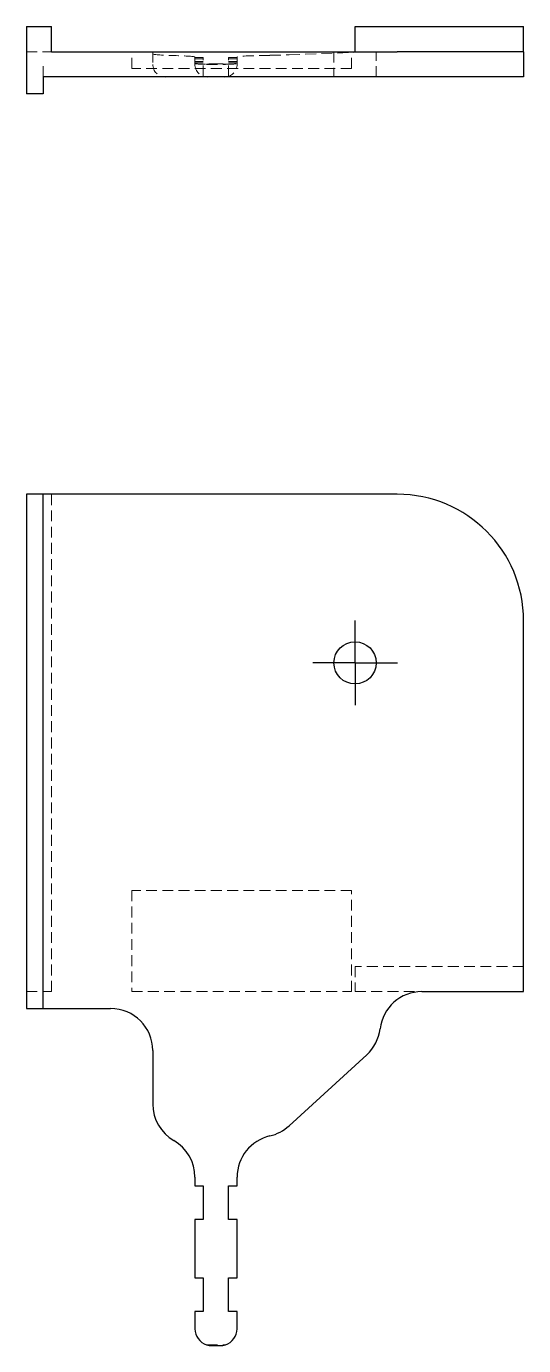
# Model space of a CAD drawing. Header units: millimetres. Extents: x 54 to 227, y 7 to 162.
# Drawn here: x 53.8 to 112.2, y 7 to 162 of the extents above.
import ezdxf

# ---------------------------------------------------------------- set-up
doc = ezdxf.new("R2010")
doc.units = ezdxf.units.MM
doc.linetypes.add('HIDDEN', pattern=[1.905, 1.27, -0.635])
doc.layers.add('10', color=7, linetype='Continuous')

# ---------------------------------------------------------------- blocks, each defined once
blk = doc.blocks.new('SW_CENTERMARKSYMBOL_0')
at = {"layer": '10', "color": 0}
for p, q in [((0, 2.5), (0, 4.98)), ((0, 0), (0, 2.5)), ((-2.5, 0), (-4.98, 0)), ((0, 0), (-2.5, 0)), ((0, 0), (0, -2.5)), ((0, 0), (2.5, 0)), ((2.5, 0), (4.98, 0)), ((0, -2.5), (0, -4.98))]:
    blk.add_line(p, q, dxfattribs=at)

msp = doc.modelspace()

# ---------------------------------------------------------------- linework, layer by layer
at = {"color": 7, "linetype": 'Continuous', "lineweight": 25}
for p, q in [((53.79, 161.96), (56.76, 161.96)), ((53.79, 161.96), (53.79, 154.04)), ((56.76, 158.99), (56.76, 161.96)), ((92.41, 158.99), (92.41, 161.96)), ((92.41, 161.96), (112.21, 161.96)), ((112.21, 158.99), (112.21, 161.96)), ((56.76, 158.99), (97.36, 158.99)), ((112.21, 158.99), (97.36, 158.99)), ((112.21, 158.99), (112.21, 156.02)), ((97.36, 156.02), (55.77, 156.02)), ((55.77, 156.02), (55.77, 154.04)), ((112.21, 156.02), (97.36, 156.02)), ((55.77, 154.04), (53.79, 154.04)), ((55.77, 107), (53.79, 107)), ((53.79, 107), (53.79, 46.6)), ((55.77, 46.6), (55.77, 107)), ((97.36, 107), (55.77, 107)), ((112.21, 50.07), (112.21, 92.15)), ((112.21, 48.58), (112.21, 50.07)), ((100.26, 48.58), (112.21, 48.58)), ((53.79, 46.6), (55.77, 46.6)), ((55.77, 46.6), (63.69, 46.6)), ((68.64, 41.65), (68.64, 35.38)), ((84.65, 32.81), (93.77, 41.17)), ((73.59, 26.8), (73.59, 25.77)), ((78.54, 25.77), (78.54, 26.8)), ((73.59, 25.77), (74.58, 25.77)), ((74.58, 25.77), (74.58, 21.81)), ((77.55, 25.77), (78.54, 25.77)), ((77.55, 21.81), (77.55, 25.77)), ((73.59, 21.81), (73.59, 14.98)), ((74.58, 21.81), (73.59, 21.81)), ((78.54, 21.81), (77.55, 21.81)), ((78.54, 14.98), (78.54, 21.81)), ((73.59, 14.98), (74.58, 14.98)), ((74.58, 14.98), (74.58, 11.02)), ((77.55, 14.98), (78.54, 14.98)), ((77.55, 11.02), (77.55, 14.98)), ((73.59, 11.02), (73.59, 8.98)), ((74.58, 11.02), (73.59, 11.02)), ((78.54, 11.02), (77.55, 11.02)), ((78.54, 8.98), (78.54, 11.02)), ((75.57, 7), (76.56, 7))]:
    msp.add_line(p, q, dxfattribs=at)
at = {"color": 7, "linetype": 'HIDDEN', "lineweight": 18}
for p, q in [((53.79, 158.99), (56.76, 158.99)), ((66.17, 157.01), (66.17, 158.99)), ((68.64, 158.98), (68.64, 157.5)), ((73.59, 158.35), (73.59, 157.5)), ((74.58, 158.31), (73.59, 158.31)), ((73.59, 158.14), (74.58, 158.14)), ((74.58, 156.1), (74.58, 158.31)), ((78.54, 158.31), (77.55, 158.31)), ((77.55, 156.1), (77.55, 158.31)), ((77.55, 158.14), (78.54, 158.14)), ((78.54, 157.5), (78.54, 158.35)), ((84.65, 158.61), (93.14, 158.94)), ((89.93, 158.99), (89.93, 156.02)), ((91.99, 157.01), (91.99, 158.99)), ((94.88, 156.02), (94.88, 158.99)), ((55.77, 156.02), (55.77, 157.5)), ((91.99, 157.01), (66.17, 157.01)), ((74.58, 157.84), (73.59, 157.84)), ((73.59, 157.67), (74.58, 157.67)), ((74.96, 157.5), (77.18, 157.5)), ((75.57, 157.56), (76.56, 157.56)), ((78.54, 157.84), (77.55, 157.84)), ((77.55, 157.67), (78.54, 157.67)), ((56.76, 48.58), (56.76, 107)), ((66.17, 60.47), (66.17, 48.58)), ((91.99, 60.47), (66.17, 60.47)), ((91.99, 48.58), (91.99, 60.47)), ((92.41, 51.55), (92.41, 48.58)), ((112.21, 51.55), (92.41, 51.55)), ((53.79, 48.58), (56.76, 48.58)), ((66.17, 48.58), (91.99, 48.58)), ((92.41, 48.58), (100.26, 48.58)), ((74.96, 7.1), (77.18, 7.1))]:
    msp.add_line(p, q, dxfattribs=at)
at = {"color": 7, "linetype": 'Continuous', "lineweight": 25}
msp.add_circle((92.41, 87.2), 2.48, dxfattribs=at)
at = {"color": 7, "linetype": 'HIDDEN', "lineweight": 18}
for centre, start, end in [((70.13, 157.5), 180, 270), ((75.08, 157.5), 180, 270), ((77.06, 157.5), 270, 0)]:
    msp.add_arc(centre, 1.49, start, end, dxfattribs=at)
at = {"color": 7, "linetype": 'Continuous', "lineweight": 25}
for centre, radius, start, end in [((97.36, 92.15), 14.85, 0, 90), ((100.26, 43.63), 4.95, 90, 173.1107), ((63.69, 41.65), 4.95, 0, 90), ((90.43, 44.82), 4.95, 312.5104, 353.1107), ((73.59, 35.38), 4.95, 180, 240), ((81.3, 36.46), 4.95, 282.8042, 312.5104), ((68.64, 26.8), 4.95, 0, 60), ((83.5, 26.8), 4.95, 102.8042, 180), ((75.57, 8.98), 1.98, 180, 251.9824), ((76.56, 8.98), 1.98, 288.0176, 0), ((75.57, 8.98), 1.98, 251.9824, 270), ((76.56, 8.98), 1.98, 270, 288.0176)]:
    msp.add_arc(centre, radius, start, end, dxfattribs=at)
at = {"color": 7, "linetype": 'HIDDEN', "lineweight": 18}
for centre, major_axis, ratio, start_param, end_param in [((73.59, 158.72), (4.95, 0), 0.042978, 3.141593, 4.18879), ((68.64, 158.35), (4.95, 0), 0.042978, 0, 1.047198), ((83.5, 158.35), (4.95, 0), 0.042978, 1.794271, 3.141593), ((81.3, 158.77), (4.95, 0), 0.042978, 4.935864, 5.454336), ((95.46, 109.49), (54.01, 0), 0.916667, 1.602006, 1.613747), ((75.57, 157.59), (1.98, 0), 0.042978, 3.141593, 4.397923), ((75.57, 156.44), (1.98, 0), 0.564399, 1.570796, 1.885262), ((76.56, 156.44), (1.98, 0), 0.564399, 1.25633, 1.570796), ((76.56, 157.59), (1.98, 0), 0.042978, 5.026855, 6.283185)]:
    msp.add_ellipse(centre, major_axis=major_axis, ratio=ratio, start_param=start_param, end_param=end_param, dxfattribs=at)

# ---------------------------------------------------------------- block references
at = {"layer": '10'}
msp.add_blockref('SW_CENTERMARKSYMBOL_0', (92.41, 87.2), dxfattribs=at)

doc.saveas('drawing.dxf')
